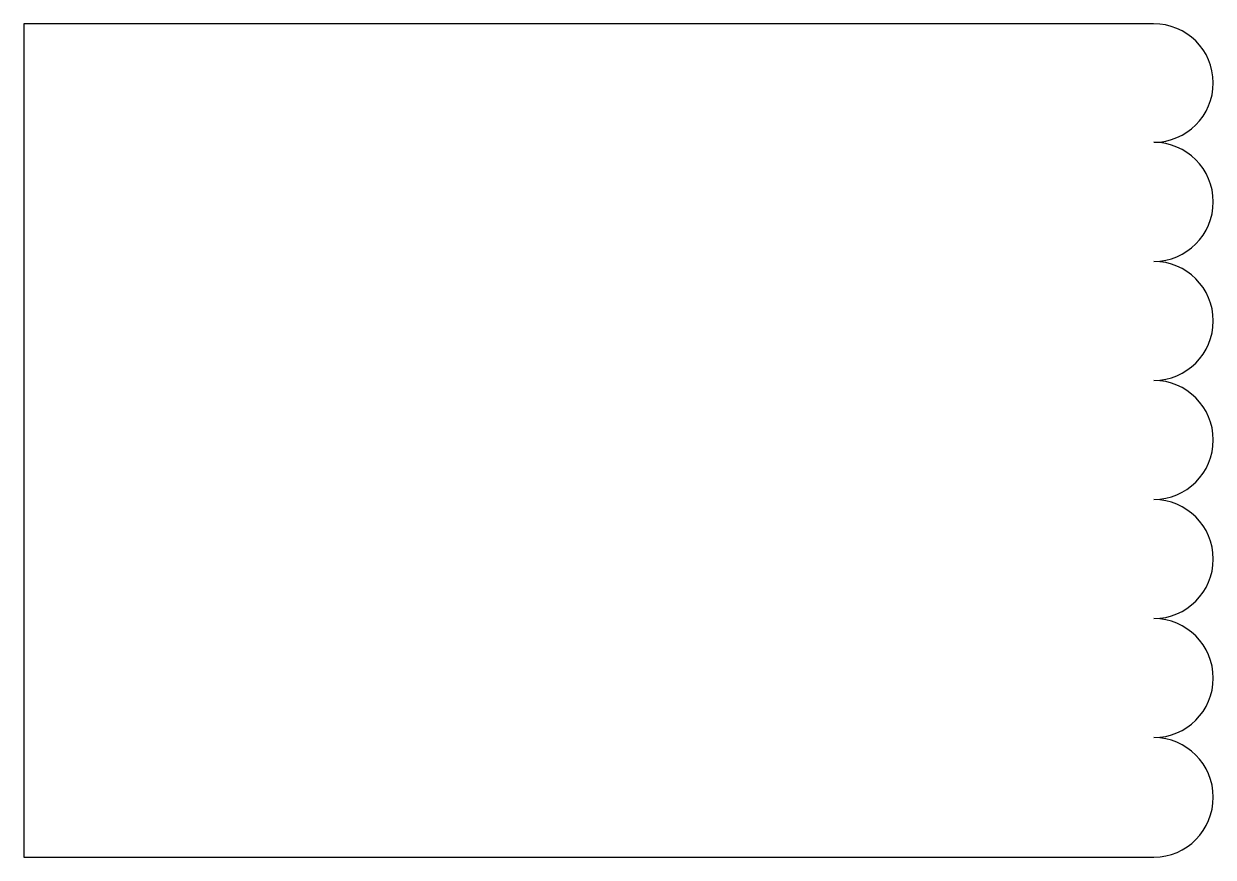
# Model space of a CAD drawing. Header units: centimetres. Extents: x -9.5 to 9.5, y -6.7 to 6.7.
import ezdxf

# ---------------------------------------------------------------- set-up
doc = ezdxf.new("R2010")
doc.units = ezdxf.units.CM
doc.header["$MEASUREMENT"] = 0
doc.layers.add('Camada 1', color=7, linetype='Continuous')

msp = doc.modelspace()

# ---------------------------------------------------------------- linework, layer by layer
at = {"layer": 'Camada 1'}
msp.add_open_spline([(8.56563, 6.66751), (9.09167, 6.66751), (9.51956, 6.24947), (9.51956, 5.7234), (9.51956, 5.7234), (9.51956, 5.19733), (9.0931, 4.7709), (8.56706, 4.7709), (8.56706, 4.7709), (9.0931, 4.7709), (9.51956, 4.34444), (9.51956, 3.8184), (9.51956, 3.8184), (9.51956, 3.29236), (9.0931, 2.8659), (8.56706, 2.8659), (8.56706, 2.8659), (9.0931, 2.8659), (9.51956, 2.43944), (9.51956, 1.9134), (9.51956, 1.9134), (9.51956, 1.38736), (9.0931, 0.9609), (8.56706, 0.9609), (8.56706, 0.9609), (9.0931, 0.9609), (9.51956, 0.53444), (9.51956, 0.0084), (9.51956, 0.0084), (9.51956, -0.51764), (9.0931, -0.9441), (8.56706, -0.9441), (8.56706, -0.9441), (9.0931, -0.9441), (9.51956, -1.37056), (9.51956, -1.8966), (9.51956, -1.8966), (9.51956, -2.42264), (9.0931, -2.8491), (8.56706, -2.8491), (8.56706, -2.8491), (9.0931, -2.8491), (9.51956, -3.27556), (9.51956, -3.8016), (9.51956, -3.8016), (9.51956, -4.32764), (9.0931, -4.7541), (8.56706, -4.7541), (8.56706, -4.7541), (9.0931, -4.7541), (9.51956, -5.18056), (9.51956, -5.7066), (9.51956, -5.7066), (9.51956, -6.23264), (9.09657, -6.66751), (8.57053, -6.66751), (8.57053, -6.66751), (8.57053, -6.66751), (8.57053, -6.66751), (8.57053, -6.66751), (8.57053, -6.66751), (8.57053, -6.66751), (-9.51956, -6.66751), (-9.51956, -6.66751), (-9.51956, -6.66751), (-9.51956, -6.66751), (-9.51956, 6.66751), (-9.51956, 6.66751), (-9.51956, 6.66751), (-9.51956, 6.66751), (8.56563, 6.66751), (8.56563, 6.66751)], degree=3, knots=[0, 0, 0, 0, 0.05263158, 0.05263158, 0.05263158, 0.05263158, 0.10526316, 0.10526316, 0.10526316, 0.10526316, 0.15789474, 0.15789474, 0.15789474, 0.15789474, 0.21052632, 0.21052632, 0.21052632, 0.21052632, 0.26315789, 0.26315789, 0.26315789, 0.26315789, 0.31578947, 0.31578947, 0.31578947, 0.31578947, 0.36842105, 0.36842105, 0.36842105, 0.36842105, 0.42105263, 0.42105263, 0.42105263, 0.42105263, 0.47368421, 0.47368421, 0.47368421, 0.47368421, 0.52631579, 0.52631579, 0.52631579, 0.52631579, 0.57894737, 0.57894737, 0.57894737, 0.57894737, 0.63157895, 0.63157895, 0.63157895, 0.63157895, 0.68421053, 0.68421053, 0.68421053, 0.68421053, 0.73684211, 0.73684211, 0.73684211, 0.73684211, 0.78947368, 0.78947368, 0.78947368, 0.78947368, 0.84210526, 0.84210526, 0.84210526, 0.84210526, 0.89473684, 0.89473684, 0.89473684, 0.89473684, 1, 1, 1, 1], dxfattribs=at)

doc.saveas('drawing.dxf')
